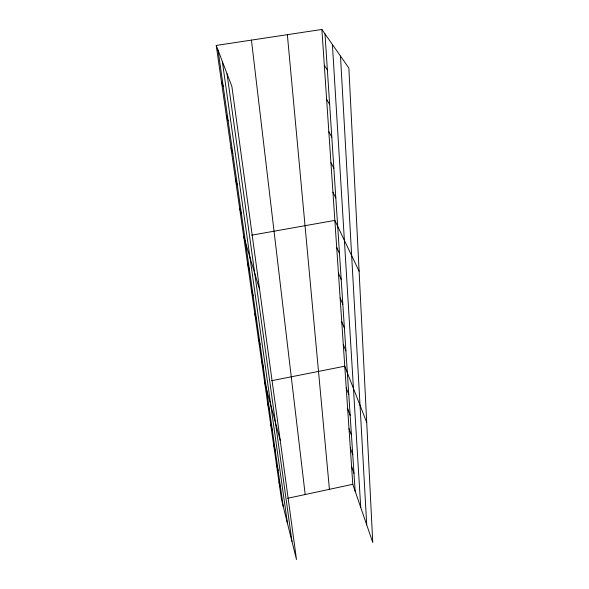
<?xml version="1.0" encoding="UTF-8"?>
<svg xmlns="http://www.w3.org/2000/svg" width="589" height="589" viewBox="0 0 589 589"><rect width="100%" height="100%" fill="white"/><g stroke="black" fill="none" stroke-linecap="round" stroke-linejoin="round"><path stroke-width="0.88" d="M287.646 498.294L352.789 484.298L321.881 29.45L216.237 45.434L281.505 499.612L296.495 559.55L231.882 86.45L216.237 45.434M271.72 380.685L344.764 366.203L366.711 422.431M251.739 235.18L334.854 220.389L359.099 271.212M321.881 29.45L348.865 68.059L372.763 542.506L352.789 484.298M324.311 65.276L327.381 70.062M326.63 99.342L329.649 104.422M328.831 131.774L331.806 137.119M330.93 162.697L333.86 168.263M332.94 192.205L335.818 197.97M336.687 247.343L339.478 253.454M338.439 273.149L341.193 279.4M340.118 297.872L342.827 304.241M341.73 321.579L344.403 328.058M343.277 344.337L345.912 350.904M346.229 387.842L348.791 394.556M347.643 408.633L350.168 415.414M349.005 428.637L351.486 435.462M221.398 81.363L223.224 86.421M350.315 447.883L352.759 454.76M351.574 466.422L353.989 473.335M226.309 115.496L228.142 120.848M230.976 147.979L232.824 153.589M235.423 178.923L237.279 184.755M239.664 208.432L241.519 214.462M243.713 236.609L259.639 289.67M247.579 263.533L249.441 269.895M251.282 289.302L253.145 295.796M254.831 313.974L256.686 320.585M258.225 337.622L260.08 344.337M261.487 360.306L263.335 367.109M264.616 382.092L280.209 440.314M267.715 403.649L269.548 410.592M270.69 424.352L272.516 431.354M273.554 444.261L275.372 451.307M276.307 463.41L278.111 470.493M278.958 481.846L280.747 488.958M218.04 50.168L283.294 506.746M222.325 61.411L287.469 523.459M227.023 73.721L291.96 541.394M251.437 40.111L305.183 494.524M287.351 34.677L329.42 489.312M324.995 33.912L355.167 491.226M332.395 44.499L360.74 507.46M340.494 56.088L366.719 524.88"/></g></svg>
